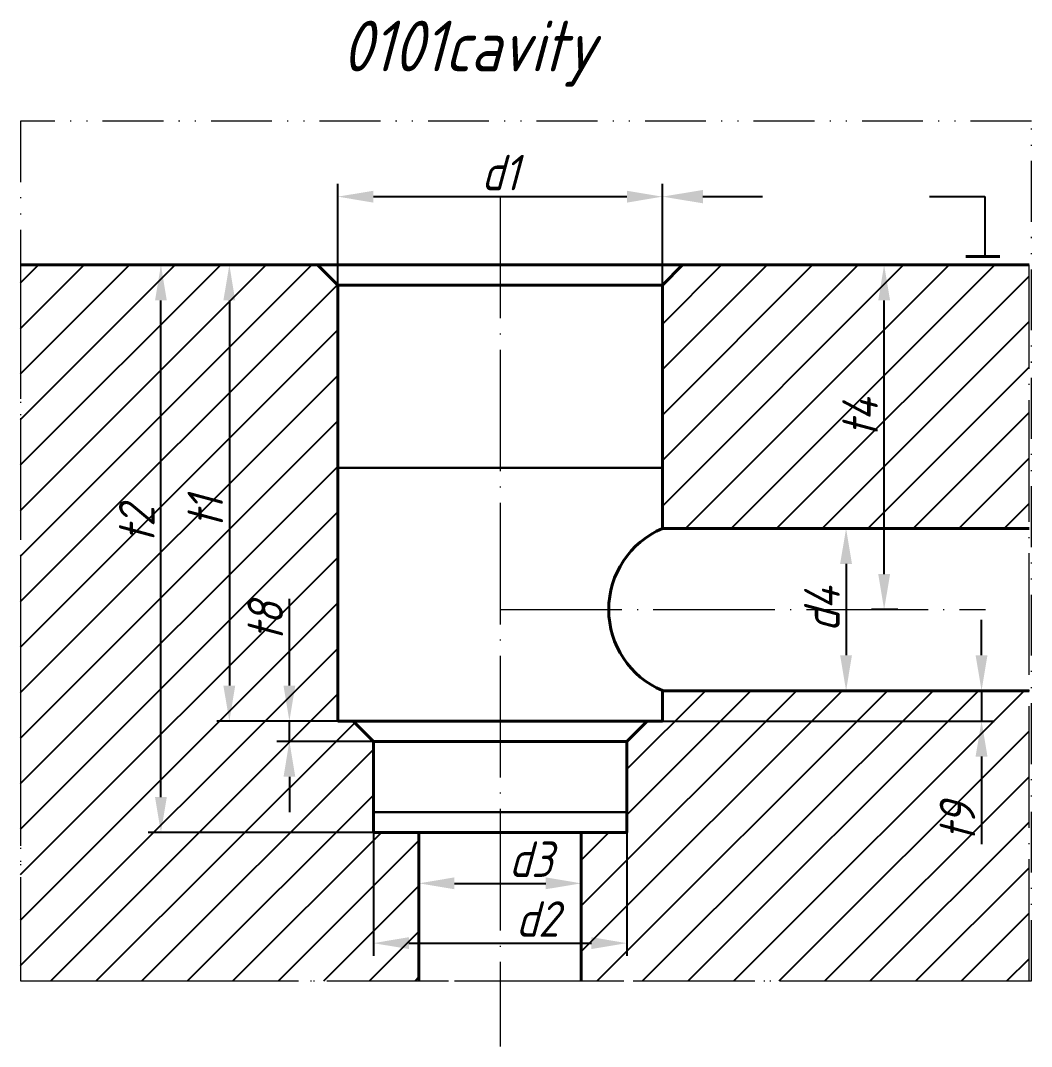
# Model space of a CAD drawing. Header units: millimetres. Extents: x -250 to 15572, y -1077 to 1720.
# Drawn here: x 7643.4 to 7743.1, y 1610.3 to 1711.5 of the extents above; entities that cross this region are included whole.
import ezdxf
from ezdxf import colors
from ezdxf.entities.mleader import LeaderData, LeaderLine
from ezdxf.math import Vec2, Vec3

# ---------------------------------------------------------------- set-up
doc = ezdxf.new("R2010")
doc.units = ezdxf.units.MM
doc.header["$LTSCALE"] = 0.5
doc.header["$PDSIZE"] = 500
doc.linetypes.add('ACAD_ISO04W100', pattern=[30, 24, -3, 0, -3])
doc.linetypes.add('ACAD_ISO12W100', pattern=[21, 12, -3, 0, -3, 0, -3])
doc.layers.get('0').update_dxf_attribs({"lineweight": 40})
for name, color, linetype, lineweight in [('L螺纹线', 3, 'Continuous', 30), ('双点划线', 7, 'ACAD_ISO12W100', 9), ('点画线', 7, 'ACAD_ISO04W100', 20), ('细实线', 1, 'Continuous', 25)]:
    doc.layers.add(name, color=color, linetype=linetype, lineweight=lineweight)
doc.layers.add('阴影线', color=7, linetype='Continuous')
doc.styles.get("Standard").update_dxf_attribs({"font": 'gbeitc.shx', "height": 3.5, "bigfont": 'gbcbig.shx'})
doc.dimstyles.new('tongji', dxfattribs={"dimtxt": 3.5, "dimasz": 3.5, "dimexe": 1.25, "dimexo": 0, "dimtad": 1, "dimdec": 0, "dimlfac": 2.5, "dimdsep": 46, "dimtxsty": 'Standard', "dimcen": 2.5, "dimazin": 0, "dimtfac": 1, "dimtdec": 0, "dimtmove": 0, "dimatfit": 3, "dimldrblk": 'DOTSMALL', "dimfxl": 1, "dimarcsym": 0})

# ---------------------------------------------------------------- blocks, each defined once
blk = doc.blocks.new('*D65')
at = {"layer": 'Defpoints', "color": 0, "transparency": 16777216}
for p in [(7706.67, 1694.16), (7674.67, 1685.42), (7706.67, 1685.42)]:
    blk.add_point(p, dxfattribs=at)
at = {"layer": '细实线', "color": 0, "lineweight": -2, "transparency": 16777216}
for p, q in [((7674.67, 1685.42), (7674.67, 1695.41)), ((7706.67, 1685.42), (7706.67, 1695.41)), ((7678.17, 1694.16), (7703.17, 1694.16))]:
    blk.add_line(p, q, dxfattribs=at)
at = {"layer": '细实线', "color": 0, "transparency": 16777216}
for points in [[(7678.17, 1694.74), (7678.17, 1693.57), (7674.67, 1694.16)], [(7703.17, 1694.74), (7703.17, 1693.57), (7706.67, 1694.16)]]:
    blk.add_solid(points, dxfattribs=at)
at = {"layer": '细实线', "color": 0, "transparency": 16777216, "insert": (7690.67, 1696.53), "char_height": 3.5, "attachment_point": 5}
blk.add_mtext('d1', dxfattribs=at)
blk = doc.blocks.new('_DotSmall')
at = {"color": 0, "linetype": 'ByBlock', "const_width": 0.5}
blk.add_lwpolyline([(-0.0625, 0, 1), (0.0625, 0, 1)], format="xyb", close=True, dxfattribs=at)
blk = doc.blocks.new('*D66')
at = {"layer": 'Defpoints', "color": 0, "transparency": 16777216}
for p in [(7698.67, 1626.41), (7682.67, 1624.1), (7698.67, 1624.1)]:
    blk.add_point(p, dxfattribs=at)
at = {"layer": '细实线', "color": 0, "lineweight": -2, "transparency": 16777216}
for p, q in [((7682.67, 1624.1), (7682.67, 1627.66)), ((7698.67, 1624.1), (7698.67, 1627.66)), ((7686.17, 1626.41), (7695.17, 1626.41))]:
    blk.add_line(p, q, dxfattribs=at)
at = {"layer": '细实线', "color": 0, "transparency": 16777216}
for points in [[(7686.17, 1627), (7686.17, 1625.83), (7682.67, 1626.41)], [(7695.17, 1627), (7695.17, 1625.83), (7698.67, 1626.41)]]:
    blk.add_solid(points, dxfattribs=at)
at = {"layer": '细实线', "color": 0, "transparency": 16777216, "insert": (7693.69, 1628.79), "char_height": 3.5, "attachment_point": 5}
blk.add_mtext('d3', dxfattribs=at)
blk = doc.blocks.new('*D67')
at = {"layer": 'Defpoints', "color": 0, "transparency": 16777216}
for p in [(7678.17, 1635.92), (7703.17, 1635.92), (7703.17, 1620.51)]:
    blk.add_point(p, dxfattribs=at)
at = {"layer": '细实线', "color": 0, "lineweight": -2, "transparency": 16777216}
for p, q in [((7678.17, 1635.92), (7678.17, 1619.26)), ((7703.17, 1635.92), (7703.17, 1619.26)), ((7681.67, 1620.51), (7699.67, 1620.51))]:
    blk.add_line(p, q, dxfattribs=at)
at = {"layer": '细实线', "color": 0, "transparency": 16777216}
for points in [[(7681.67, 1621.1), (7681.67, 1619.93), (7678.17, 1620.51)], [(7699.67, 1621.1), (7699.67, 1619.93), (7703.17, 1620.51)]]:
    blk.add_solid(points, dxfattribs=at)
at = {"layer": '细实线', "color": 0, "transparency": 16777216, "insert": (7694.34, 1622.89), "char_height": 3.5, "attachment_point": 5}
blk.add_mtext('d2', dxfattribs=at)
blk = doc.blocks.new('*D68')
at = {"layer": 'Defpoints', "color": 0, "transparency": 16777216}
for p in [(7657.22, 1687.42), (7678.17, 1687.42), (7678.17, 1631.42)]:
    blk.add_point(p, dxfattribs=at)
at = {"layer": '细实线', "color": 0, "lineweight": -2, "transparency": 16777216}
for p, q in [((7678.17, 1687.42), (7655.97, 1687.42)), ((7657.22, 1634.92), (7657.22, 1683.92)), ((7678.17, 1631.42), (7655.97, 1631.42))]:
    blk.add_line(p, q, dxfattribs=at)
at = {"layer": '细实线', "color": 0, "transparency": 16777216}
for points in [[(7656.64, 1683.92), (7657.8, 1683.92), (7657.22, 1687.42)], [(7656.64, 1634.92), (7657.8, 1634.92), (7657.22, 1631.42)]]:
    blk.add_solid(points, dxfattribs=at)
at = {"layer": '细实线', "color": 0, "transparency": 16777216, "insert": (7654.84, 1661.85), "char_height": 3.5, "attachment_point": 5, "rotation": 90}
blk.add_mtext('t2', dxfattribs=at)
blk = doc.blocks.new('*D69')
at = {"layer": 'Defpoints', "color": 0, "transparency": 16777216}
for p in [(7663.53, 1687.42), (7663.97, 1642.42), (7674.67, 1642.42)]:
    blk.add_point(p, dxfattribs=at)
at = {"layer": '细实线', "color": 0, "lineweight": -2, "transparency": 16777216}
for p, q in [((7663.53, 1687.42), (7665.22, 1687.42)), ((7663.97, 1683.92), (7663.97, 1645.92)), ((7674.67, 1642.42), (7662.72, 1642.42))]:
    blk.add_line(p, q, dxfattribs=at)
at = {"layer": '细实线', "color": 0, "transparency": 16777216}
for points in [[(7663.38, 1683.92), (7664.55, 1683.92), (7663.97, 1687.42)], [(7663.38, 1645.92), (7664.55, 1645.92), (7663.97, 1642.42)]]:
    blk.add_solid(points, dxfattribs=at)
at = {"layer": '细实线', "color": 0, "transparency": 16777216, "insert": (7661.59, 1663.06), "char_height": 3.5, "attachment_point": 5, "rotation": 90}
blk.add_mtext('t1', dxfattribs=at)
blk = doc.blocks.new('*D70')
at = {"layer": 'Defpoints', "color": 0, "transparency": 16777216}
for p in [(7669.89, 1642.42), (7678.17, 1642.42), (7678.17, 1640.42)]:
    blk.add_point(p, dxfattribs=at)
at = {"layer": '细实线', "color": 0, "lineweight": -2, "transparency": 16777216}
for p, q in [((7669.89, 1645.92), (7669.89, 1654.47)), ((7678.17, 1642.42), (7668.64, 1642.42)), ((7669.89, 1640.42), (7669.89, 1642.42)), ((7678.17, 1640.42), (7668.64, 1640.42)), ((7669.89, 1636.92), (7669.89, 1633.42))]:
    blk.add_line(p, q, dxfattribs=at)
at = {"layer": '细实线', "color": 0, "transparency": 16777216}
for points in [[(7669.31, 1645.92), (7670.47, 1645.92), (7669.89, 1642.42)], [(7669.31, 1636.92), (7670.47, 1636.92), (7669.89, 1640.42)]]:
    blk.add_solid(points, dxfattribs=at)
at = {"layer": '细实线', "color": 0, "transparency": 16777216, "insert": (7667.51, 1652.28), "char_height": 3.5, "attachment_point": 5, "rotation": 90}
blk.add_mtext('t8', dxfattribs=at)
blk = doc.blocks.new('*D71')
at = {"layer": 'Defpoints', "color": 0, "transparency": 16777216}
for p in [(7724.76, 1661.42), (7724.76, 1645.42), (7724.79, 1645.42)]:
    blk.add_point(p, dxfattribs=at)
at = {"layer": '细实线', "color": 0, "lineweight": -2, "transparency": 16777216}
for p, q in [((7724.76, 1661.42), (7726.04, 1661.42)), ((7724.79, 1657.92), (7724.79, 1648.92)), ((7724.76, 1645.42), (7726.04, 1645.42))]:
    blk.add_line(p, q, dxfattribs=at)
at = {"layer": '细实线', "color": 0, "transparency": 16777216}
for points in [[(7724.2, 1657.92), (7725.37, 1657.92), (7724.79, 1661.42)], [(7724.2, 1648.92), (7725.37, 1648.92), (7724.79, 1645.42)]]:
    blk.add_solid(points, dxfattribs=at)
at = {"layer": '细实线', "color": 0, "transparency": 16777216, "insert": (7722.41, 1653.42), "char_height": 3.5, "attachment_point": 5, "rotation": 90}
blk.add_mtext('d4', dxfattribs=at)
blk = doc.blocks.new('*D72')
at = {"layer": 'Defpoints', "color": 0, "transparency": 16777216}
for p in [(7728.54, 1687.42), (7729.89, 1687.42), (7729.89, 1653.42)]:
    blk.add_point(p, dxfattribs=at)
at = {"layer": '细实线', "color": 0, "lineweight": -2, "transparency": 16777216}
for p, q in [((7729.89, 1687.42), (7727.29, 1687.42)), ((7728.54, 1656.92), (7728.54, 1683.92)), ((7729.89, 1653.42), (7727.29, 1653.42))]:
    blk.add_line(p, q, dxfattribs=at)
at = {"layer": '细实线', "color": 0, "transparency": 16777216}
for points in [[(7727.96, 1683.92), (7729.13, 1683.92), (7728.54, 1687.42)], [(7727.96, 1656.92), (7729.13, 1656.92), (7728.54, 1653.42)]]:
    blk.add_solid(points, dxfattribs=at)
at = {"layer": '细实线', "color": 0, "transparency": 16777216, "insert": (7726.17, 1672.38), "char_height": 3.5, "attachment_point": 5, "rotation": 90}
blk.add_mtext('t4', dxfattribs=at)
blk = doc.blocks.new('*D73')
at = {"layer": 'Defpoints', "color": 0, "transparency": 16777216}
for p in [(7742.84, 1645.42), (7706.67, 1642.42), (7738.15, 1642.42)]:
    blk.add_point(p, dxfattribs=at)
at = {"layer": '细实线', "color": 0, "lineweight": -2, "transparency": 16777216}
for p, q in [((7738.15, 1648.92), (7738.15, 1652.42)), ((7742.84, 1645.42), (7736.9, 1645.42)), ((7738.15, 1645.42), (7738.15, 1642.42)), ((7706.67, 1642.42), (7739.4, 1642.42)), ((7738.15, 1638.92), (7738.15, 1630.27))]:
    blk.add_line(p, q, dxfattribs=at)
at = {"layer": '细实线', "color": 0, "transparency": 16777216}
for points in [[(7737.56, 1648.92), (7738.73, 1648.92), (7738.15, 1645.42)], [(7737.56, 1638.92), (7738.73, 1638.92), (7738.15, 1642.42)]]:
    blk.add_solid(points, dxfattribs=at)
at = {"layer": '细实线', "color": 0, "transparency": 16777216, "insert": (7735.77, 1632.5), "char_height": 3.5, "attachment_point": 5, "rotation": 90}
blk.add_mtext('t9', dxfattribs=at)

msp = doc.modelspace()

# ---------------------------------------------------------------- hatches: boundary and pattern name
at = {"layer": '阴影线'}
h = msp.add_hatch(dxfattribs=at)
h.set_pattern_fill('ANSI31')
h.set_pattern_definition([(45, (38.4282, -1.3174), (-2.245064, 2.245064), [])])
h.paths.add_polyline_path([(7674.67, 1685.42), (7672.67, 1687.42), (7643.38, 1687.42), (7643.38, 1616.78), (7682.67, 1616.78), (7682.67, 1631.42), (7678.17, 1631.42), (7678.17, 1640.42), (7676.17, 1642.42), (7674.67, 1642.42)])
h.paths.add_polyline_path([(7706.67, 1661.42), (7742.84, 1661.42), (7742.84, 1687.42), (7708.67, 1687.42), (7706.67, 1685.42)])
h.paths.add_polyline_path([(7706.67, 1645.42), (7706.67, 1642.42), (7705.17, 1642.42), (7703.17, 1640.42), (7703.17, 1631.42), (7698.67, 1631.42), (7698.67, 1616.78), (7742.84, 1616.78), (7742.84, 1645.42)])
h.paths.add_polyline_path([(7657.32, 1659.37), (7657.32, 1664.33), (7652.95, 1664.33), (7652.95, 1659.37)], flags=24)
h.paths.add_polyline_path([(7664.07, 1660.8), (7664.07, 1665.32), (7659.7, 1665.32), (7659.7, 1660.8)], flags=24)
h.paths.add_polyline_path([(7669.99, 1649.84), (7669.99, 1654.72), (7665.62, 1654.72), (7665.62, 1649.84)], flags=24)
h.paths.add_polyline_path([(7728.65, 1669.97), (7728.65, 1674.79), (7724.27, 1674.79), (7724.27, 1669.97)], flags=24)
h.paths.add_polyline_path([(7738.25, 1630.02), (7738.25, 1634.98), (7733.88, 1634.98), (7733.88, 1630.02)], flags=24)

# ---------------------------------------------------------------- linework, layer by layer
for p, q in [((7643.38, 1687.42), (7742.84, 1687.42)), ((7674.67, 1685.42), (7672.67, 1687.42)), ((7706.67, 1685.42), (7708.67, 1687.42)), ((7736.59, 1688.25), (7739.96, 1688.25)), ((7674.67, 1685.42), (7706.67, 1685.42)), ((7674.67, 1685.42), (7674.67, 1642.42)), ((7706.67, 1685.42), (7706.67, 1661.42)), ((7706.67, 1661.42), (7742.84, 1661.42)), ((7706.67, 1645.42), (7742.84, 1645.42)), ((7706.67, 1645.42), (7706.67, 1642.42)), ((7674.67, 1642.42), (7706.67, 1642.42)), ((7678.17, 1640.42), (7676.17, 1642.42)), ((7703.17, 1640.42), (7705.17, 1642.42)), ((7678.17, 1640.42), (7703.17, 1640.42)), ((7678.17, 1640.42), (7678.17, 1631.42)), ((7703.17, 1640.42), (7703.17, 1631.42)), ((7678.17, 1631.42), (7703.17, 1631.42)), ((7682.67, 1631.42), (7682.67, 1616.78)), ((7698.67, 1631.42), (7698.67, 1616.78))]:
    msp.add_line(p, q)
msp.add_arc((7710.07, 1653.42), 8.69, 113.008, 246.992)
at = {"layer": 'L螺纹线'}
for p, q in [((7674.67, 1667.42), (7706.67, 1667.42)), ((7678.17, 1633.42), (7703.17, 1633.42))]:
    msp.add_line(p, q, dxfattribs=at)
at = {"layer": '双点划线'}
msp.add_lwpolyline([(7643.38, 1616.78), (7743.07, 1616.78), (7743.07, 1701.6), (7643.38, 1701.6)], close=True, dxfattribs=at)
at = {"layer": '点画线'}
for p, q in [((7690.67, 1694.16), (7690.67, 1610.32)), ((7643.38, 1687.42), (7643.38, 1616.78)), ((7742.84, 1616.78), (7742.84, 1687.42)), ((7690.67, 1653.42), (7738.53, 1653.42)), ((7643.38, 1616.78), (7742.84, 1616.78))]:
    msp.add_line(p, q, dxfattribs=at)
at = {"layer": '细实线'}
for p, q in [((7690.67, 1667.42), (7674.67, 1667.42)), ((7738.53, 1653.42), (7738.53, 1653.42))]:
    msp.add_line(p, q, dxfattribs=at)
at = {"layer": '阴影线'}
for p, q in [((7733.03, 1694.16), (7738.47, 1694.16)), ((7738.47, 1694.16), (7738.47, 1688.25))]:
    msp.add_line(p, q, dxfattribs=at)

# ---------------------------------------------------------------- texts
at = {"layer": '点画线', "insert": (7675.09, 1711.52), "char_height": 5, "attachment_point": 1}
msp.add_mtext_dynamic_manual_height_columns('0101cavity', width=37.3758, gutter_width=25, heights=[0], dxfattribs=at)

# ---------------------------------------------------------------- dimensions: what is measured, and where the dimension line sits
at = {"layer": '细实线'}
for base, p1, p2, text, picture, middle in [((7706.67, 1694.16), (7674.67, 1685.42), (7706.67, 1685.42), 'd1', '*D65', (7690.67, 1694.16)), ((7703.17, 1620.51), (7678.17, 1635.92), (7703.17, 1635.92), 'd2', '*D67', (7694.34, 1620.51)), ((7698.67, 1626.41), (7682.67, 1624.1), (7698.67, 1624.1), 'd3', '*D66', (7693.69, 1626.41))]:
    dim = msp.add_linear_dim(base=base, p1=p1, p2=p2, text=text, dimstyle='tongji', dxfattribs=at)
    dim.commit()
    dim.dimension.update_dxf_attribs({"geometry": picture, "text_midpoint": middle, "dimtype": 160})
for base, p1, p2, text, picture, middle in [((7657.22, 1687.42), (7678.17, 1631.42), (7678.17, 1687.42), 't2', '*D68', (7657.22, 1661.85)), ((7663.97, 1642.42), (7663.53, 1687.42), (7674.67, 1642.42), 't1', '*D69', (7663.97, 1663.06)), ((7728.54, 1687.42), (7729.89, 1653.42), (7729.89, 1687.42), 't4', '*D72', (7728.54, 1672.38)), ((7724.79, 1645.42), (7724.76, 1661.42), (7724.76, 1645.42), 'd4', '*D71', (7724.79, 1653.42)), ((7669.89, 1642.42), (7678.17, 1640.42), (7678.17, 1642.42), 't8', '*D70', (7669.89, 1652.28)), ((7738.15, 1642.42), (7742.84, 1645.42), (7706.67, 1642.42), 't9', '*D73', (7738.15, 1632.5))]:
    dim = msp.add_linear_dim(base=base, p1=p1, p2=p2, angle=90, text=text, dimstyle='tongji', dxfattribs=at)
    dim.commit()
    dim.dimension.update_dxf_attribs({"geometry": picture, "text_midpoint": middle, "dimtype": 160})

# ---------------------------------------------------------------- leaders
at = {"layer": '阴影线'}
ml = msp.add_multileader_mtext('Standard', dxfattribs=at)
ml.set_content('')
ml.set_leader_properties()
ml.build(insert=Vec2(0, 0))
ml.multileader.update_dxf_attribs({"has_dogleg": 0, "text_left_attachment_type": 5, "text_right_attachment_type": 5, "dogleg_length": 3})
ctx = ml.context
ctx.base_point, ctx.char_height, ctx.landing_gap_size, ctx.plane_origin = Vec3(7716.55, 1694.16), 3.5, 0, Vec3(7706.67, 1694.16)
ctx.left_attachment, ctx.right_attachment = 5, 5
notes = []
notes.append((ctx, [(0, (1, 1, 0), (7713.55, 1694.16), (1, 0), 3, [(0, [(7706.67, 1694.16)], 0, [])])]))
ctx.mtext, ml.multileader.dxf.content_type = None, 0
for ctx, leaders in notes:
    for number, flags, end, landing, length, lines in leaders:
        leader = LeaderData()
        leader.index, (leader.has_last_leader_line, leader.has_dogleg_vector, leader.attachment_direction) = number, flags
        leader.last_leader_point, leader.dogleg_vector, leader.dogleg_length = Vec3(end), Vec3(landing), length
        for number, points, colour, breaks in lines:
            line = LeaderLine()
            line.index, line.vertices, line.color, line.breaks = number, Vec3.list(points), colors.encode_raw_color(colour), breaks
            leader.lines.append(line)
        ctx.leaders.append(leader)

doc.saveas('drawing.dxf')
